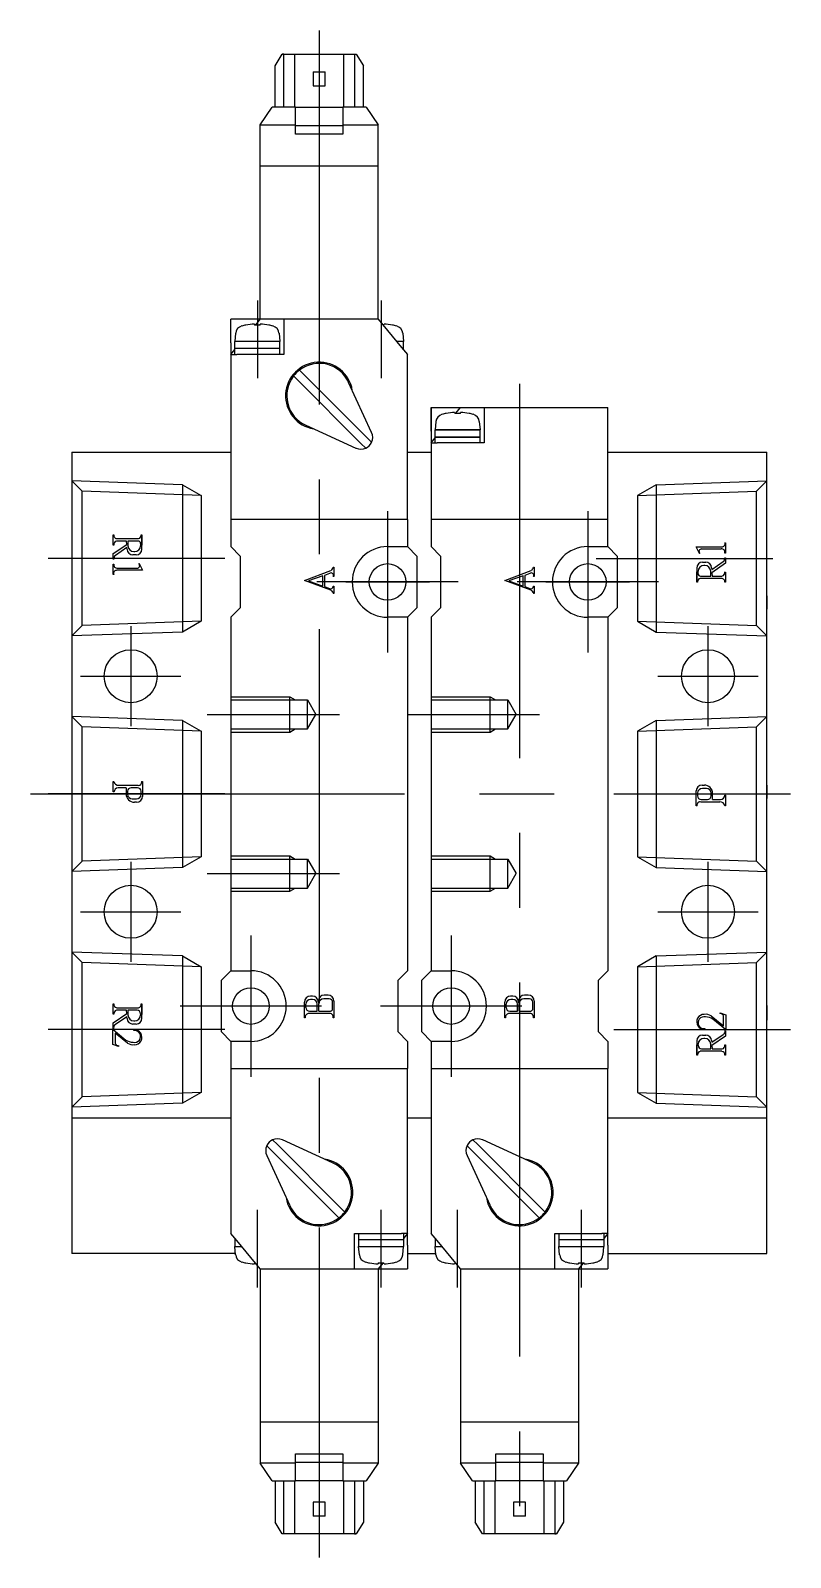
# Model space of a CAD drawing. Extents: x -256 to 61, y -314 to 36.
# Drawn here: x -3.5 to 61, y -93.8 to 35.8 of the extents above; entities that cross this region are included whole.
import ezdxf

# ---------------------------------------------------------------- set-up
doc = ezdxf.new("R2010")
doc.units = 0
doc.linetypes.add('CENTER', pattern=[50.8, 31.75, -6.35, 6.35, -6.35])
doc.linetypes.add('DASHED', pattern=[19.05, 12.7, -6.35])
doc.layers.get('0').update_dxf_attribs({"linetype": 'CONTINUOUS'})
doc.layers.add('CENTER', color=1, linetype='CENTER')

msp = doc.modelspace()

# ---------------------------------------------------------------- linework, layer by layer
at = {"color": 7, "linetype": 'CONTINUOUS'}
for p, q in [((17.25, 32.8), (17.85, 33.8)), ((18, 33.8), (17.85, 33.8)), ((17.85, 33.8), (24.15, 33.8)), ((18, 29.3), (18, 33.8)), ((18.9, 33.8), (18.9, 29.3)), ((23.1, 29.3), (23.1, 33.8)), ((24, 33.8), (24, 29.3)), ((24.15, 33.8), (24.75, 32.8)), ((17.25, 29.3), (17.25, 32.8)), ((24.75, 29.3), (24.75, 32.8)), ((20.5, 32.3), (20.5, 31.1)), ((20.5, 32.3), (21.5, 32.3)), ((21.5, 31.1), (21.5, 32.3)), ((20.5, 31.1), (21.5, 31.1)), ((16, 27.8), (17, 29.3)), ((19, 29.3), (17, 29.3)), ((19, 27.8), (19, 29.3)), ((19, 29.3), (23, 29.3)), ((25, 29.3), (23, 29.3)), ((23, 29.3), (23, 27.8)), ((25, 29.3), (26, 27.8)), ((16, 11.3), (16, 27.8)), ((16, 27.8), (19, 27.8)), ((19, 27), (19, 27.8)), ((23, 27.72), (19, 27.72)), ((23, 27.8), (26, 27.8)), ((23, 27.8), (23, 27)), ((26, 11.3), (26, 27.8)), ((23, 27), (19, 27)), ((26, 24.3), (16, 24.3)), ((13.5, 9.3), (13.5, 11.3)), ((26, 11.3), (13.5, 11.3)), ((14.77, 10.8), (14.78, 10.8)), ((15.5, 10.89), (15.5, 10.8)), ((16, 10.8), (15.5, 10.8)), ((15.58, 10.8), (15.75, 11)), ((15.75, 11), (16, 11.3)), ((16, 10.8), (16, 10.89)), ((16.72, 10.8), (16.73, 10.8)), ((18, 11.3), (18, 8.3)), ((26, 11.3), (28, 8.9)), ((26.42, 10.8), (26.5, 10.8)), ((26.5, 10.8), (26.5, 10.89)), ((27.22, 10.8), (27.23, 10.8)), ((13.5, 9.3), (13.5, 8.3)), ((13.91, 10.11), (13.85, 9.4)), ((17.65, 9.4), (13.85, 9.4)), ((13.85, 8.8), (13.85, 9.4)), ((17.59, 10.11), (17.65, 9.4)), ((17.65, 8.8), (17.65, 9.4)), ((28.15, 9.4), (27.58, 9.4)), ((28.09, 10.11), (28.15, 9.4)), ((28.15, 8.8), (28.15, 9.4)), ((13.5, 8.3), (13.85, 8.72)), ((13.5, 8.3), (13.5, -5.7)), ((13.5, 8.3), (14, 8.3)), ((17.65, 8.8), (13.85, 8.8)), ((13.85, 8.3), (13.85, 8.8)), ((18, 8.3), (14, 8.3)), ((17.65, 8.3), (17.65, 8.8)), ((28, 8.9), (28.5, 8.3)), ((28.15, 8.8), (28.08, 8.8)), ((28.15, 8.72), (28.15, 8.8)), ((28.5, -5.7), (28.5, 8.3)), ((19.18, 6.12), (18.82, 6.48)), ((19.68, 6.62), (19.32, 6.98)), ((19.68, 6.62), (25.04, 1.26)), ((20.5, 7.5), (20.5, 7.61)), ((21.5, 7.5), (21.5, 7.61)), ((24.54, 0.76), (19.18, 6.12)), ((25.45, 1.68), (23.5, 5.94)), ((30.5, 3.8), (30.5, -8)), ((30.5, 3.8), (45.5, 3.8)), ((30.5, 1.8), (30.5, 3.8)), ((30.5, 3.8), (33, 3.8)), ((30.91, 2.61), (30.85, 1.9)), ((31.77, 3.3), (31.78, 3.3)), ((32.5, 3.39), (32.5, 3.3)), ((32.58, 3.3), (32.75, 3.5)), ((32.75, 3.5), (33, 3.8)), ((33, 3.3), (33, 3.39)), ((33.72, 3.3), (33.73, 3.3)), ((34.59, 2.61), (34.65, 1.9)), ((35, 3.8), (35, 0.8)), ((45.5, -8), (45.5, 3.8)), ((19.86, 2.3), (24.12, 0.35)), ((30.5, 1.8), (30.5, 0.8)), ((30.85, 1.9), (34.65, 1.9)), ((30.85, 1.3), (30.85, 1.9)), ((34.65, 1.9), (30.85, 1.9)), ((30.85, 1.3), (34.65, 1.3)), ((30.85, 0.8), (30.85, 1.3)), ((34.65, 1.3), (30.85, 1.3)), ((34.65, 1.3), (34.65, 1.9)), ((34.65, 0.8), (34.65, 1.3)), ((0, 0), (13.5, 0)), ((0, 0), (0, -68)), ((24.95, 0.35), (24.54, 0.76)), ((25.45, 0.85), (25.04, 1.26)), ((28.5, 0), (30.5, 0)), ((30.5, 0.8), (30.85, 1.22)), ((30.5, 0.8), (31, 0.8)), ((35, 0.8), (31, 0.8)), ((45.5, 0), (59, 0)), ((59, -68), (59, 0)), ((13.5, -5.7), (13.5, -8)), ((28.5, -5.7), (13.5, -5.7)), ((28.5, -5.7), (28.5, -8)), ((45.5, -5.7), (30.5, -5.7)), ((45.5, -5.7), (30.5, -5.7)), ((3.5, -7), (3.57, -7)), ((3.5, -7.87), (3.5, -7)), ((4.65, -7.53), (3.81, -7.53)), ((3.88, -7.32), (5.67, -7.32)), ((4.67, -7.81), (4.65, -7.53)), ((5.64, -7.53), (4.77, -7.53)), ((4.77, -7.53), (4.77, -7.93)), ((5.84, -7.73), (5.84, -7.93)), ((5.89, -7), (5.96, -7)), ((5.96, -7), (5.96, -7.89)), ((5.96, -8.21), (5.96, -7)), ((55.43, -7.67), (55.5, -7.67)), ((55.5, -7.67), (55.5, -8.55)), ((3.5, -8.6), (4.67, -7.81)), ((3.57, -7.87), (3.5, -7.87)), ((3.5, -9.07), (3.5, -8.6)), ((3.57, -9.07), (3.5, -9.07)), ((4.68, -8.09), (3.7, -8.75)), ((4.69, -8.23), (4.68, -8.09)), ((5.46, -8.71), (5.19, -8.71)), ((5.27, -8.43), (5.34, -8.43)), ((13.5, -8), (14.3, -8.8)), ((14.3, -8.8), (14.3, -13.2)), ((26.8, -8), (28.5, -8)), ((28.5, -8), (29.3, -8.8)), ((29.3, -8.8), (29.3, -13.2)), ((30.5, -8), (31.3, -8.8)), ((31.3, -8.8), (31.3, -13.2)), ((43.8, -8), (45.5, -8)), ((45.5, -8), (46.3, -8.8)), ((46.3, -8.8), (46.3, -13.2)), ((53, -8.02), (55.18, -8.02)), ((53.27, -8.58), (53, -8.02)), ((53.32, -8.58), (53.26, -8.34)), ((53.32, -8.58), (53.27, -8.58)), ((55.11, -8.21), (53.45, -8.21)), ((55.5, -8.55), (55.43, -8.55)), ((55.43, -8.96), (55.5, -8.96)), ((55.5, -8.96), (55.5, -9.42)), ((3.5, -9.48), (3.57, -9.48)), ((3.5, -10.36), (3.5, -9.48)), ((3.57, -10.36), (3.5, -10.36)), ((6, -10.01), (3.82, -10.01)), ((3.89, -9.82), (5.55, -9.82)), ((5.68, -9.44), (5.73, -9.44)), ((5.68, -9.44), (5.74, -9.69)), ((5.73, -9.44), (6, -10.01)), ((19.75, -10.87), (22, -10.03)), ((21.88, -10.29), (21.45, -10.45)), ((22.18, -9.75), (22.25, -9.75)), ((22.25, -9.75), (22.25, -10.54)), ((36.75, -10.87), (39, -10.03)), ((38.88, -10.29), (38.45, -10.45)), ((39.18, -9.75), (39.25, -9.75)), ((39.25, -9.75), (39.25, -10.54)), ((53.04, -9.82), (53.04, -11.03)), ((53.04, -11.03), (53.04, -10.14)), ((53.16, -10.3), (53.16, -10.1)), ((53.54, -9.32), (53.81, -9.32)), ((53.73, -9.6), (53.66, -9.6)), ((54.23, -10.5), (54.23, -10.1)), ((54.31, -9.8), (54.32, -9.94)), ((54.32, -9.94), (55.3, -9.28)), ((55.5, -9.42), (54.33, -10.22)), ((54.33, -10.22), (54.35, -10.5)), ((55.43, -10.16), (55.5, -10.16)), ((55.5, -10.16), (55.5, -11.03)), ((19.75, -10.89), (19.75, -10.87)), ((21.99, -11.71), (19.75, -10.89)), ((21.32, -10.49), (20.1, -10.91)), ((20.1, -10.91), (21.32, -11.36)), ((21.32, -11.36), (21.32, -10.49)), ((21.45, -10.45), (21.45, -11.39)), ((21.45, -11.39), (21.87, -11.55)), ((22.25, -10.54), (22.18, -10.54)), ((22.18, -11.36), (22.25, -11.36)), ((22.25, -11.36), (22.25, -11.97)), ((36.75, -10.89), (36.75, -10.87)), ((38.99, -11.71), (36.75, -10.89)), ((38.32, -10.49), (37.1, -10.91)), ((37.1, -10.91), (38.32, -11.36)), ((38.32, -11.36), (38.32, -10.49)), ((38.45, -10.45), (38.45, -11.39)), ((38.45, -11.39), (38.87, -11.55)), ((39.25, -10.54), (39.18, -10.54)), ((39.18, -11.36), (39.25, -11.36)), ((39.25, -11.36), (39.25, -11.97)), ((53.11, -11.03), (53.04, -11.03)), ((55.12, -10.71), (53.33, -10.71)), ((53.36, -10.5), (54.23, -10.5)), ((54.35, -10.5), (55.19, -10.5)), ((55.5, -11.03), (55.43, -11.03)), ((22.18, -11.94), (22.18, -11.97)), ((22.25, -11.97), (22.18, -11.97)), ((39.18, -11.94), (39.18, -11.97)), ((39.25, -11.97), (39.18, -11.97)), ((59, -12.18), (59, -13.12)), ((13.5, -14), (14.3, -13.2)), ((13.5, -14), (13.5, -44)), ((28.5, -14), (26.8, -14)), ((29.3, -13.2), (28.5, -14)), ((28.5, -14), (28.5, -44)), ((30.5, -14), (31.3, -13.2)), ((30.5, -14), (30.5, -44)), ((45.5, -14), (43.8, -14)), ((46.3, -13.2), (45.5, -14)), ((45.5, -14), (45.5, -44)), ((59, -13.12), (59, -13.27)), ((59, -13.27), (59, -13.32)), ((3.5, -27.94), (3.57, -27.94)), ((3.5, -28.83), (3.5, -27.94)), ((4.62, -28.47), (3.94, -28.47)), ((3.99, -28.26), (5.58, -28.26)), ((4.62, -28.47), (4.61, -28.98)), ((5.58, -28.47), (5.04, -28.47)), ((5.93, -27.94), (6, -27.94)), ((6, -27.94), (6, -29.2)), ((53.5, -28.24), (53.69, -28.24)), ((59, -28.26), (59, -29.2)), ((3.57, -28.83), (3.5, -28.83)), ((4.74, -28.77), (4.74, -29.02)), ((5.14, -29.42), (5.48, -29.42)), ((5.5, -29.7), (5.31, -29.7)), ((5.88, -29.02), (5.88, -28.77)), ((53, -30), (53, -28.74)), ((53.12, -28.92), (53.12, -29.16)), ((53.42, -29.46), (53.96, -29.46)), ((55.01, -29.68), (53.42, -29.68)), ((53.86, -28.52), (53.52, -28.52)), ((54.26, -29.16), (54.26, -28.92)), ((54.38, -29.46), (54.39, -28.95)), ((54.38, -29.46), (55.06, -29.46)), ((55.43, -29.11), (55.5, -29.11)), ((55.5, -29.11), (55.5, -30)), ((59, -29.2), (59, -29.35)), ((59, -29.35), (59, -29.39)), ((53.07, -30), (53, -30)), ((55.5, -30), (55.43, -30)), ((12.7, -44.8), (13.5, -44)), ((13.5, -44), (15.2, -44)), ((28.5, -44), (27.7, -44.8)), ((29.7, -44.8), (30.5, -44)), ((30.5, -44), (32.2, -44)), ((45.5, -44), (44.7, -44.8)), ((12.7, -49.2), (12.7, -44.8)), ((27.7, -49.2), (27.7, -44.8)), ((29.7, -49.2), (29.7, -44.8)), ((44.7, -49.2), (44.7, -44.8)), ((20.43, -46.16), (20.25, -46.16)), ((20.44, -46.43), (20.27, -46.43)), ((20.93, -46.57), (20.93, -46.72)), ((21.84, -46.38), (21.38, -46.38)), ((21.75, -46.07), (21.43, -46.07)), ((22.25, -46.57), (22.25, -48)), ((37.43, -46.16), (37.25, -46.16)), ((37.44, -46.43), (37.27, -46.43)), ((37.93, -46.57), (37.93, -46.72)), ((38.84, -46.38), (38.38, -46.38)), ((38.75, -46.07), (38.43, -46.07)), ((39.25, -46.57), (39.25, -48)), ((3.5, -46.82), (3.57, -46.82)), ((3.5, -47.69), (3.5, -46.82)), ((3.5, -48.43), (4.67, -47.63)), ((3.57, -47.69), (3.5, -47.69)), ((4.68, -47.91), (3.7, -48.57)), ((4.65, -47.35), (3.81, -47.35)), ((3.83, -47.14), (5.67, -47.14)), ((4.67, -47.63), (4.65, -47.35)), ((4.69, -48.05), (4.68, -47.91)), ((5.54, -47.35), (4.77, -47.35)), ((4.77, -47.35), (4.77, -47.75)), ((5.84, -47.65), (5.84, -47.75)), ((5.89, -46.82), (5.96, -46.82)), ((5.96, -46.82), (5.96, -47.71)), ((5.96, -48.03), (5.96, -46.82)), ((19.75, -48), (19.75, -46.66)), ((19.87, -47.13), (19.87, -46.83)), ((21.8, -47.64), (20.14, -47.64)), ((20.17, -47.43), (20.84, -47.43)), ((20.84, -47.43), (20.84, -46.83)), ((20.98, -47.43), (20.98, -46.78)), ((20.98, -47.43), (21.96, -47.43)), ((22.14, -47.21), (22.14, -46.68)), ((36.75, -48), (36.75, -46.66)), ((36.87, -47.13), (36.87, -46.83)), ((38.8, -47.64), (37.14, -47.64)), ((37.17, -47.43), (37.84, -47.43)), ((37.84, -47.43), (37.84, -46.83)), ((37.98, -47.43), (37.98, -46.78)), ((37.98, -47.43), (38.96, -47.43)), ((39.14, -47.21), (39.14, -46.68)), ((54.28, -47.83), (55.32, -48.69)), ((55.02, -47.56), (55.51, -47.73)), ((55.02, -47.62), (55.02, -47.56)), ((55.32, -48.69), (55.32, -47.95)), ((55.51, -47.73), (55.51, -48.98)), ((59, -46.94), (59, -47.46)), ((59, -47.03), (59, -47.91)), ((59, -47.46), (59, -48.2)), ((59, -47.91), (59, -48.09)), ((3.49, -49), (3.51, -49)), ((3.49, -50.26), (3.49, -49)), ((3.5, -48.89), (3.5, -48.43)), ((3.57, -48.89), (3.5, -48.89)), ((3.51, -49), (4.58, -49.88)), ((5.46, -48.53), (5.19, -48.53)), ((5.27, -48.25), (5.34, -48.25)), ((5.27, -49.08), (5.28, -49.01)), ((13.5, -50), (12.7, -49.2)), ((19.82, -48), (19.75, -48)), ((22.25, -48), (22.18, -48)), ((28.5, -50), (27.7, -49.2)), ((30.5, -50), (29.7, -49.2)), ((36.82, -48), (36.75, -48)), ((39.25, -48), (39.18, -48)), ((45.5, -50), (44.7, -49.2)), ((53.73, -48.91), (53.72, -48.97)), ((55.49, -48.98), (54.42, -48.1)), ((55.43, -49.1), (55.5, -49.1)), ((55.51, -48.98), (55.49, -48.98)), ((55.5, -49.1), (55.5, -49.56)), ((59, -48.09), (59, -48.18)), ((59, -48.18), (59, -48.2)), ((3.98, -50.43), (3.49, -50.26)), ((3.68, -49.29), (3.68, -50.04)), ((4.72, -50.15), (3.68, -49.29)), ((3.98, -50.36), (3.98, -50.43)), ((15.2, -50), (13.5, -50)), ((13.5, -50), (13.5, -52.3)), ((28.5, -50), (28.5, -52.3)), ((32.2, -50), (30.5, -50)), ((30.5, -50), (30.5, -52.3)), ((45.5, -50), (45.5, -52.3)), ((53.04, -49.96), (53.04, -51.17)), ((53.04, -51.17), (53.04, -50.28)), ((53.16, -50.33), (53.16, -50.24)), ((53.54, -49.46), (53.81, -49.46)), ((53.73, -49.74), (53.66, -49.74)), ((54.23, -50.63), (54.23, -50.24)), ((54.31, -49.93), (54.32, -50.07)), ((54.32, -50.07), (55.3, -49.41)), ((55.5, -49.56), (54.33, -50.35)), ((54.33, -50.35), (54.35, -50.63)), ((55.43, -50.3), (55.5, -50.3)), ((55.5, -50.3), (55.5, -51.17)), ((53.11, -51.17), (53.04, -51.17)), ((55.17, -50.84), (53.33, -50.84)), ((53.46, -50.63), (54.23, -50.63)), ((54.35, -50.63), (55.19, -50.63)), ((55.5, -51.17), (55.43, -51.17)), ((13.5, -52.3), (13.5, -66.3)), ((13.5, -52.3), (28.5, -52.3)), ((28.5, -66.3), (28.5, -52.3)), ((30.5, -52.3), (30.5, -66.3)), ((30.5, -52.3), (45.5, -52.3)), ((45.5, -66.3), (45.5, -52.3)), ((0, -56.5), (13.5, -56.5)), ((28.5, -56.5), (30.5, -56.5)), ((45.5, -56.5), (59, -56.5)), ((16.55, -58.85), (16.96, -59.26)), ((22.32, -64.62), (16.96, -59.26)), ((17.05, -58.35), (17.46, -58.76)), ((17.46, -58.76), (22.82, -64.12)), ((22.14, -60.3), (17.88, -58.35)), ((33.55, -58.85), (33.96, -59.26)), ((39.32, -64.62), (33.96, -59.26)), ((34.05, -58.35), (34.46, -58.76)), ((34.46, -58.76), (39.82, -64.12)), ((39.14, -60.3), (34.88, -58.35)), ((16.55, -59.68), (18.5, -63.94)), ((33.55, -59.68), (35.5, -63.94)), ((22.32, -64.62), (22.68, -64.98)), ((22.82, -64.12), (23.18, -64.48)), ((39.32, -64.62), (39.68, -64.98)), ((39.82, -64.12), (40.18, -64.48)), ((20.5, -65.5), (20.5, -65.61)), ((21.5, -65.5), (21.5, -65.61)), ((37.5, -65.5), (37.5, -65.61)), ((38.5, -65.5), (38.5, -65.61)), ((14, -66.9), (13.5, -66.3)), ((13.85, -66.72), (13.85, -66.8)), ((13.85, -66.8), (13.85, -67.4)), ((13.85, -66.8), (13.92, -66.8)), ((16, -69.3), (14, -66.9)), ((24, -66.3), (28, -66.3)), ((24, -69.3), (24, -66.3)), ((24.35, -66.3), (24.35, -66.8)), ((24.35, -66.8), (24.35, -67.4)), ((24.35, -66.8), (28.15, -66.8)), ((28.5, -66.3), (28, -66.3)), ((28.5, -66.3), (28.15, -66.72)), ((28.15, -66.3), (28.15, -66.8)), ((28.15, -66.8), (28.15, -67.4)), ((28.5, -67.3), (28.5, -66.3)), ((28.5, -67.3), (28.5, -69.3)), ((31, -66.9), (30.5, -66.3)), ((30.85, -66.72), (30.85, -66.8)), ((30.85, -66.8), (30.85, -67.4)), ((30.85, -66.8), (30.92, -66.8)), ((33, -69.3), (31, -66.9)), ((41, -66.3), (45, -66.3)), ((41, -69.3), (41, -66.3)), ((41.35, -66.3), (41.35, -66.8)), ((41.35, -66.8), (41.35, -67.4)), ((41.35, -66.8), (45.15, -66.8)), ((45.5, -66.3), (45, -66.3)), ((45.5, -66.3), (45.15, -66.72)), ((45.15, -66.3), (45.15, -66.8)), ((45.15, -66.8), (45.15, -67.4)), ((45.5, -67.3), (45.5, -66.3)), ((45.5, -67.3), (45.5, -69.3)), ((13.9, -68), (0, -68)), ((13.91, -68.11), (13.85, -67.4)), ((13.85, -67.4), (14.42, -67.4)), ((24.41, -68.11), (24.35, -67.4)), ((24.35, -67.4), (28.15, -67.4)), ((28.09, -68.11), (28.15, -67.4)), ((28.5, -68), (30.9, -68)), ((30.91, -68.11), (30.85, -67.4)), ((30.85, -67.4), (31.42, -67.4)), ((41.41, -68.11), (41.35, -67.4)), ((41.35, -67.4), (45.15, -67.4)), ((45.09, -68.11), (45.15, -67.4)), ((45.5, -68), (59, -68)), ((14.78, -68.8), (14.77, -68.8)), ((15.5, -68.8), (15.5, -68.89)), ((15.58, -68.8), (15.5, -68.8)), ((16, -69.3), (28.5, -69.3)), ((16, -69.3), (16, -85.8)), ((25.28, -68.8), (25.27, -68.8)), ((26, -68.8), (26, -68.89)), ((26, -68.8), (26.5, -68.8)), ((26.25, -69), (26, -69.3)), ((26, -69.3), (26, -85.8)), ((26.42, -68.8), (26.25, -69)), ((26.5, -68.89), (26.5, -68.8)), ((27.23, -68.8), (27.22, -68.8)), ((31.78, -68.8), (31.77, -68.8)), ((32.5, -68.8), (32.5, -68.89)), ((32.58, -68.8), (32.5, -68.8)), ((33, -69.3), (45.5, -69.3)), ((33, -69.3), (33, -85.8)), ((42.28, -68.8), (42.27, -68.8)), ((43, -68.8), (43, -68.89)), ((43, -68.8), (43.5, -68.8)), ((43.25, -69), (43, -69.3)), ((43, -69.3), (43, -85.8)), ((43.42, -68.8), (43.25, -69)), ((43.5, -68.89), (43.5, -68.8)), ((44.23, -68.8), (44.22, -68.8)), ((16, -82.3), (26, -82.3)), ((33, -82.3), (43, -82.3)), ((19, -85.8), (19, -85)), ((19, -85), (23, -85)), ((23, -85), (23, -85.8)), ((36, -85.8), (36, -85)), ((36, -85), (40, -85)), ((40, -85), (40, -85.8)), ((17, -87.3), (16, -85.8)), ((19, -85.8), (16, -85.8)), ((19, -85.72), (23, -85.72)), ((19, -87.3), (19, -85.8)), ((26, -85.8), (23, -85.8)), ((23, -85.8), (23, -87.3)), ((26, -85.8), (25, -87.3)), ((34, -87.3), (33, -85.8)), ((36, -85.8), (33, -85.8)), ((36, -85.72), (40, -85.72)), ((36, -87.3), (36, -85.8)), ((43, -85.8), (40, -85.8)), ((40, -85.8), (40, -87.3)), ((43, -85.8), (42, -87.3)), ((17, -87.3), (19, -87.3)), ((17.25, -87.3), (17.25, -90.8)), ((18, -91.8), (18, -87.3)), ((18.9, -87.3), (18.9, -91.8)), ((23, -87.3), (19, -87.3)), ((23, -87.3), (25, -87.3)), ((23.1, -91.8), (23.1, -87.3)), ((24, -87.3), (24, -91.8)), ((24.75, -87.3), (24.75, -90.8)), ((34, -87.3), (36, -87.3)), ((34.25, -87.3), (34.25, -90.8)), ((35, -91.8), (35, -87.3)), ((35.9, -87.3), (35.9, -91.8)), ((40, -87.3), (36, -87.3)), ((40, -87.3), (42, -87.3)), ((40.1, -91.8), (40.1, -87.3)), ((41, -87.3), (41, -91.8)), ((41.75, -87.3), (41.75, -90.8)), ((20.5, -89.1), (20.5, -90.3)), ((21.5, -89.1), (20.5, -89.1)), ((21.5, -90.3), (21.5, -89.1)), ((37.5, -89.1), (37.5, -90.3)), ((38.5, -89.1), (37.5, -89.1)), ((38.5, -90.3), (38.5, -89.1)), ((21.5, -90.3), (20.5, -90.3)), ((38.5, -90.3), (37.5, -90.3)), ((17.85, -91.8), (17.25, -90.8)), ((24.15, -91.8), (17.85, -91.8)), ((24, -91.8), (24.15, -91.8)), ((24.75, -90.8), (24.15, -91.8)), ((34.85, -91.8), (34.25, -90.8)), ((41.15, -91.8), (34.85, -91.8)), ((41, -91.8), (41.15, -91.8)), ((41.75, -90.8), (41.15, -91.8))]:
    msp.add_line(p, q, dxfattribs=at)
at = {"color": 3, "linetype": 'DASHED'}
for p, q in [((9.4, -2.75), (0, -2.42)), ((0.89, -3.31), (0, -2.42)), ((49.6, -2.75), (59, -2.42)), ((58.11, -3.31), (59, -2.42)), ((10.98, -3.66), (0.89, -3.31)), ((0.89, -14.69), (0.89, -3.31)), ((9.4, -2.75), (10.98, -3.66)), ((9.4, -2.75), (9.4, -15.25)), ((10.98, -3.66), (10.98, -14.34)), ((49.6, -2.75), (48.02, -3.66)), ((48.02, -3.66), (58.11, -3.31)), ((48.02, -3.66), (48.02, -14.34)), ((49.6, -2.75), (49.6, -15.25)), ((58.11, -14.69), (58.11, -3.31)), ((0.89, -14.69), (0, -15.58)), ((9.4, -15.25), (0, -15.58)), ((10.98, -14.34), (0.89, -14.69)), ((10.98, -14.34), (9.4, -15.25)), ((48.02, -14.34), (49.6, -15.25)), ((48.02, -14.34), (58.11, -14.69)), ((49.6, -15.25), (59, -15.58)), ((58.11, -14.69), (59, -15.58)), ((13.5, -20.75), (18.5, -20.75)), ((13.5, -21.02), (20, -21.02)), ((18.5, -20.75), (18.97, -21.02)), ((18.5, -23.75), (18.5, -20.75)), ((20, -23.48), (20, -21.02)), ((20, -21.02), (20.71, -22.25)), ((30.5, -20.75), (35.5, -20.75)), ((30.5, -21.02), (37, -21.02)), ((35.5, -20.75), (35.97, -21.02)), ((35.5, -23.75), (35.5, -20.75)), ((37, -23.48), (37, -21.02)), ((37, -21.02), (37.71, -22.25)), ((9.4, -22.75), (0, -22.42)), ((0.89, -23.31), (0, -22.42)), ((10.98, -23.66), (0.89, -23.31)), ((0.89, -34.69), (0.89, -23.31)), ((9.4, -22.75), (10.98, -23.66)), ((9.4, -22.75), (9.4, -35.25)), ((20, -23.48), (20.71, -22.25)), ((37, -23.48), (37.71, -22.25)), ((49.6, -22.75), (48.02, -23.66)), ((48.02, -23.66), (58.11, -23.31)), ((49.6, -22.75), (59, -22.42)), ((49.6, -22.75), (49.6, -35.25)), ((58.11, -23.31), (59, -22.42)), ((58.11, -34.69), (58.11, -23.31)), ((10.98, -23.66), (10.98, -34.34)), ((13.5, -23.48), (20, -23.48)), ((13.5, -23.75), (18.5, -23.75)), ((18.5, -23.75), (18.97, -23.48)), ((30.5, -23.48), (37, -23.48)), ((30.5, -23.75), (35.5, -23.75)), ((35.5, -23.75), (35.97, -23.48)), ((48.02, -23.66), (48.02, -34.34)), ((0.89, -34.69), (0, -35.58)), ((10.98, -34.34), (0.89, -34.69)), ((10.98, -34.34), (9.4, -35.25)), ((13.5, -34.25), (18.5, -34.25)), ((13.5, -34.52), (20, -34.52)), ((18.5, -34.25), (18.97, -34.52)), ((18.5, -37.25), (18.5, -34.25)), ((20, -36.98), (20, -34.52)), ((20, -34.52), (20.71, -35.75)), ((30.5, -34.25), (35.5, -34.25)), ((30.5, -34.52), (37, -34.52)), ((35.5, -34.25), (35.97, -34.52)), ((35.5, -37.25), (35.5, -34.25)), ((37, -36.98), (37, -34.52)), ((37, -34.52), (37.71, -35.75)), ((48.02, -34.34), (49.6, -35.25)), ((48.02, -34.34), (58.11, -34.69)), ((58.11, -34.69), (59, -35.58)), ((9.4, -35.25), (0, -35.58)), ((20, -36.98), (20.71, -35.75)), ((37, -36.98), (37.71, -35.75)), ((49.6, -35.25), (59, -35.58)), ((13.5, -36.98), (20, -36.98)), ((13.5, -37.25), (18.5, -37.25)), ((18.5, -37.25), (18.97, -36.98)), ((30.5, -36.98), (37, -36.98)), ((30.5, -37.25), (35.5, -37.25)), ((35.5, -37.25), (35.97, -36.98)), ((9.4, -42.75), (0, -42.42)), ((0.89, -43.31), (0, -42.42)), ((9.4, -42.75), (10.98, -43.66)), ((9.4, -42.75), (9.4, -55.25)), ((49.6, -42.75), (48.02, -43.66)), ((49.6, -42.75), (59, -42.42)), ((49.6, -42.75), (49.6, -55.25)), ((58.11, -43.31), (59, -42.42)), ((10.98, -43.66), (0.89, -43.31)), ((0.89, -54.69), (0.89, -43.31)), ((10.98, -43.66), (10.98, -54.34)), ((48.02, -43.66), (58.11, -43.31)), ((48.02, -43.66), (48.02, -54.34)), ((58.11, -54.69), (58.11, -43.31)), ((10.98, -54.34), (0.89, -54.69)), ((10.98, -54.34), (9.4, -55.25)), ((48.02, -54.34), (49.6, -55.25)), ((48.02, -54.34), (58.11, -54.69)), ((0.89, -54.69), (0, -55.58)), ((9.4, -55.25), (0, -55.58)), ((49.6, -55.25), (59, -55.58)), ((58.11, -54.69), (59, -55.58))]:
    msp.add_line(p, q, dxfattribs=at)
at = {"color": 7, "linetype": 'CONTINUOUS'}
msp.add_polyline3d([(33, 3.3, 0), (33, 3.3, 0), (32.99, 3.3, 0), (32.99, 3.3, 0), (32.99, 3.3, 0), (32.98, 3.3, 0), (32.98, 3.3, 0), (32.98, 3.3, 0), (32.97, 3.3, 0), (32.97, 3.3, 0), (32.96, 3.3, 0), (32.96, 3.3, 0), (32.96, 3.3, 0), (32.95, 3.3, 0), (32.95, 3.3, 0), (32.94, 3.3, 0), (32.94, 3.3, 0), (32.94, 3.3, 0), (32.93, 3.3, 0), (32.93, 3.3, 0), (32.92, 3.3, 0), (32.92, 3.3, 0), (32.92, 3.3, 0), (32.91, 3.3, 0), (32.91, 3.3, 0), (32.9, 3.3, 0), (32.9, 3.3, 0), (32.9, 3.3, 0), (32.89, 3.3, 0), (32.89, 3.3, 0), (32.88, 3.3, 0), (32.88, 3.3, 0), (32.88, 3.3, 0), (32.87, 3.3, 0), (32.87, 3.3, 0), (32.86, 3.3, 0), (32.86, 3.3, 0), (32.86, 3.3, 0), (32.85, 3.3, 0), (32.85, 3.3, 0), (32.84, 3.3, 0), (32.84, 3.3, 0), (32.84, 3.3, 0), (32.83, 3.3, 0), (32.83, 3.3, 0), (32.83, 3.3, 0), (32.82, 3.3, 0), (32.82, 3.3, 0), (32.81, 3.3, 0), (32.81, 3.3, 0), (32.81, 3.3, 0), (32.8, 3.3, 0), (32.8, 3.3, 0), (32.79, 3.3, 0), (32.79, 3.3, 0), (32.79, 3.3, 0), (32.78, 3.3, 0), (32.78, 3.3, 0), (32.77, 3.3, 0), (32.77, 3.3, 0), (32.77, 3.3, 0), (32.76, 3.3, 0), (32.76, 3.3, 0), (32.75, 3.3, 0), (32.75, 3.3, 0), (32.75, 3.3, 0), (32.74, 3.3, 0), (32.74, 3.3, 0), (32.73, 3.3, 0), (32.73, 3.3, 0), (32.73, 3.3, 0), (32.72, 3.3, 0), (32.72, 3.3, 0), (32.71, 3.3, 0), (32.71, 3.3, 0), (32.71, 3.3, 0), (32.7, 3.3, 0), (32.7, 3.3, 0), (32.69, 3.3, 0), (32.69, 3.3, 0), (32.69, 3.3, 0), (32.68, 3.3, 0), (32.68, 3.3, 0), (32.68, 3.3, 0), (32.67, 3.3, 0), (32.67, 3.3, 0), (32.66, 3.3, 0), (32.66, 3.3, 0), (32.66, 3.3, 0), (32.65, 3.3, 0), (32.65, 3.3, 0), (32.64, 3.3, 0), (32.64, 3.3, 0), (32.64, 3.3, 0), (32.63, 3.3, 0), (32.63, 3.3, 0), (32.62, 3.3, 0), (32.62, 3.3, 0), (32.62, 3.3, 0), (32.61, 3.3, 0), (32.61, 3.3, 0), (32.6, 3.3, 0), (32.6, 3.3, 0), (32.6, 3.3, 0), (32.59, 3.3, 0), (32.59, 3.3, 0), (32.58, 3.3, 0), (32.58, 3.3, 0), (32.58, 3.3, 0), (32.57, 3.3, 0), (32.57, 3.3, 0), (32.56, 3.3, 0), (32.56, 3.3, 0), (32.56, 3.3, 0), (32.55, 3.3, 0), (32.55, 3.3, 0), (32.54, 3.3, 0), (32.54, 3.3, 0), (32.54, 3.3, 0), (32.53, 3.3, 0), (32.53, 3.3, 0), (32.53, 3.3, 0), (32.52, 3.3, 0), (32.52, 3.3, 0), (32.51, 3.3, 0), (32.51, 3.3, 0), (32.51, 3.3, 0), (32.5, 3.3, 0), (32.5, 3.3, 0)], dxfattribs=at)
for centre, radius in [((26.8, -11), 1.55), ((43.8, -11), 1.55), ((5, -19), 2.25), ((54, -19), 2.25), ((5, -39), 2.25), ((54, -39), 2.25), ((15.2, -47), 1.55), ((32.2, -47), 1.55)]:
    msp.add_circle(centre, radius, dxfattribs=at)
for centre, radius, start, end in [((14.61, 10.05), 0.7, 105.3851, 175), ((15.75, 5.9), 5, 101.262, 105.3851), ((15.75, 5.9), 4.99, 92.8984, 101.2219), ((15.75, 5.9), 4.99, 78.7781, 87.1016), ((15.75, 5.9), 5, 74.6149, 78.738), ((16.89, 10.05), 0.7, 5, 74.6149), ((26.25, 5.9), 4.99, 78.7781, 87.1016), ((26.25, 5.9), 5, 74.6149, 78.738), ((27.39, 10.05), 0.7, 5, 74.6149), ((21, 4.8), 2.85, 9.2899, 260.7101), ((21, 4.8), 2.75, 142.312, 245.4873), ((21, 4.8), 2.75, 127.688, 142.312), ((21, 4.8), 2.75, 24.5127, 127.688), ((31.61, 2.55), 0.7, 105.3851, 175), ((32.75, -1.6), 5, 101.262, 105.3851), ((32.75, -1.6), 4.99, 92.8984, 101.2219), ((32.75, -1.6), 4.99, 78.7781, 87.1016), ((32.75, -1.6), 5, 74.6149, 78.738), ((33.89, 2.55), 0.7, 5, 74.6149), ((24.54, 1.26), 1, 335.4873, 24.5127), ((24.54, 1.26), 1, 245.4873, 294.5127), ((24.54, 1.26), 1, 294.5127, 335.4873), ((3.85, -7.03), 0.289, 173.4865, 274.7379), ((3.86, -7.83), 0.299, 100.7577, 188.423), ((5.64, -7.73), 0.2, 0, 90), ((5.6, -7.04), 0.291, 283.4466, 7.4683), ((55.19, -7.76), 0.257, 266.271, 20.6976), ((3.89, -9.02), 0.324, 125.1023, 188.7951), ((5.19, -8.21), 0.5, 182.7263, 270), ((5.27, -7.93), 0.5, 180, 270), ((5.34, -7.93), 0.5, 270, 0), ((5.46, -8.21), 0.5, 270, 0), ((26.8, -11), 3, 90, 270), ((43.8, -11), 3, 90, 270), ((53.44, -8.39), 0.186, 86.7303, 164.7245), ((55.16, -8.48), 0.28, 345.9039, 100.0669), ((55.11, -9.01), 0.324, 305.1023, 8.7951), ((3.81, -10.27), 0.257, 86.271, 200.6976), ((3.84, -9.55), 0.28, 165.9039, 280.0669), ((5.56, -9.64), 0.186, 266.7303, 344.7245), ((22.01, -10.44), 0.2, 330.8036, 131.4854), ((21.67, -9.61), 0.533, 309.0811, 345.282), ((39.01, -10.44), 0.2, 330.8036, 131.4854), ((38.67, -9.61), 0.533, 309.0811, 345.282), ((53.54, -9.82), 0.5, 90, 180), ((53.66, -10.1), 0.5, 90, 180), ((53.36, -10.3), 0.2, 180, 270), ((53.73, -10.1), 0.5, 0, 90), ((53.81, -9.82), 0.5, 2.7263, 90), ((55.14, -10.2), 0.299, 280.7577, 8.423), ((21.97, -11.36), 0.218, 243.7581, 359.5928), ((38.97, -11.36), 0.218, 243.7581, 359.5928), ((53.4, -10.99), 0.291, 103.4466, 187.4683), ((55.15, -11), 0.289, 353.4865, 94.7379), ((21.88, -11.99), 0.3, 10.8916, 69.7993), ((38.88, -11.99), 0.3, 10.8916, 69.7993), ((3.98, -27.84), 0.424, 193.8504, 271.6799), ((3.98, -28.89), 0.414, 94.5785, 172.2392), ((5.04, -28.77), 0.3, 90, 180), ((5.66, -27.99), 0.281, 254.1421, 10.6789), ((5.58, -28.77), 0.3, 360, 90), ((53.5, -28.74), 0.5, 90, 180), ((53.69, -28.94), 0.7, 358.888, 90), ((5.31, -29), 0.7, 178.888, 270), ((5.14, -29.02), 0.4, 180, 270), ((5.48, -29.02), 0.4, 270, 0), ((5.5, -29.2), 0.5, 270, 0), ((53.34, -29.95), 0.281, 74.1421, 190.6789), ((53.52, -28.92), 0.4, 90, 180), ((53.42, -29.16), 0.3, 180, 270), ((53.86, -28.92), 0.4, 0, 90), ((53.96, -29.16), 0.3, 270, 0), ((55.02, -30.1), 0.424, 13.8504, 91.6799), ((55.02, -29.05), 0.414, 274.5785, 352.2392), ((15.2, -47), 3, 270, 90), ((32.2, -47), 3, 270, 90), ((20.25, -46.66), 0.5, 90, 180), ((20.27, -46.83), 0.4, 90, 180), ((20.43, -46.66), 0.5, 0, 90), ((20.44, -46.83), 0.4, 0.507, 90), ((21.43, -46.57), 0.5, 90, 180), ((21.38, -46.78), 0.4, 90, 180), ((21.75, -46.57), 0.5, 0, 90), ((21.84, -46.68), 0.3, 0, 90), ((37.25, -46.66), 0.5, 90, 180), ((37.27, -46.83), 0.4, 90, 180), ((37.43, -46.66), 0.5, 0, 90), ((37.44, -46.83), 0.4, 0.507, 90), ((38.43, -46.57), 0.5, 90, 180), ((38.38, -46.78), 0.4, 90, 180), ((38.75, -46.57), 0.5, 0, 90), ((38.84, -46.68), 0.3, 0, 90), ((3.85, -46.85), 0.289, 173.4525, 265.8546), ((3.86, -47.65), 0.299, 100.9305, 188.3936), ((5.27, -47.75), 0.5, 180, 270), ((5.34, -47.75), 0.5, 270, 0), ((5.54, -47.65), 0.3, 0, 90), ((5.6, -46.86), 0.291, 283.4466, 7.4683), ((20.12, -47.95), 0.311, 86.4208, 189.7825), ((20.17, -47.13), 0.3, 180, 270), ((21.88, -47.94), 0.311, 348.4413, 104.1745), ((21.94, -47.23), 0.195, 274.039, 6.0231), ((37.12, -47.95), 0.311, 86.4208, 189.7825), ((37.17, -47.13), 0.3, 180, 270), ((38.88, -47.94), 0.311, 348.4413, 104.1745), ((38.94, -47.23), 0.195, 274.039, 6.0231), ((53.68, -48.34), 0.634, 90, 274.1928), ((53.66, -48.41), 0.506, 74.799, 277.8802), ((53.79, -48.66), 0.962, 59.5707, 96.6535), ((53.72, -49.3), 1.38, 59.7423, 86.9824), ((55.03, -47.92), 0.291, 353.7269, 92.6172), ((3.83, -48.81), 0.276, 118.6728, 195.2246), ((5.19, -48.03), 0.5, 182.7263, 270), ((5.34, -49.58), 0.506, 254.799, 97.8802), ((5.32, -49.65), 0.634, 270, 94.1928), ((5.46, -48.03), 0.5, 270, 0), ((55.17, -49.17), 0.276, 298.6728, 15.2246), ((3.97, -50.07), 0.291, 173.7269, 272.6172), ((5.28, -48.69), 1.38, 239.7423, 266.9824), ((5.21, -49.32), 0.962, 239.5707, 276.6535), ((53.54, -49.96), 0.5, 90, 180), ((53.66, -50.24), 0.5, 90, 180), ((53.46, -50.33), 0.3, 180, 270), ((53.73, -50.24), 0.5, 0, 90), ((53.81, -49.96), 0.5, 2.7263, 90), ((55.14, -50.34), 0.299, 280.9305, 8.3936), ((53.4, -51.13), 0.291, 103.4466, 187.4683), ((55.15, -51.13), 0.289, 353.4525, 85.8546), ((17.46, -59.26), 1, 65.4873, 114.5127), ((34.46, -59.26), 1, 65.4873, 114.5127), ((17.46, -59.26), 1, 155.4873, 204.5127), ((17.46, -59.26), 1, 114.5127, 155.4873), ((34.46, -59.26), 1, 155.4873, 204.5127), ((34.46, -59.26), 1, 114.5127, 155.4873), ((21, -62.8), 2.85, 189.2899, 80.7101), ((21, -62.8), 2.75, 322.312, 65.4873), ((38, -62.8), 2.85, 189.2899, 80.7101), ((38, -62.8), 2.75, 322.312, 65.4873), ((21, -62.8), 2.75, 204.5127, 307.688), ((21, -62.8), 2.75, 307.688, 322.312), ((38, -62.8), 2.75, 204.5127, 307.688), ((38, -62.8), 2.75, 307.688, 322.312), ((14.61, -68.05), 0.7, 185, 254.6149), ((25.11, -68.05), 0.7, 185, 254.6149), ((27.39, -68.05), 0.7, 285.3851, 355), ((31.61, -68.05), 0.7, 185, 254.6149), ((42.11, -68.05), 0.7, 185, 254.6149), ((44.39, -68.05), 0.7, 285.3851, 355), ((15.75, -63.9), 5, 254.6149, 258.738), ((15.75, -63.9), 4.99, 258.7781, 267.1016), ((26.25, -63.9), 5, 254.6149, 258.738), ((26.25, -63.9), 4.99, 258.7781, 267.1016), ((26.25, -63.9), 4.99, 272.8984, 281.2219), ((26.25, -63.9), 5, 281.262, 285.3851), ((32.75, -63.9), 5, 254.6149, 258.738), ((32.75, -63.9), 4.99, 258.7781, 267.1016), ((43.25, -63.9), 5, 254.6149, 258.738), ((43.25, -63.9), 4.99, 258.7781, 267.1016), ((43.25, -63.9), 4.99, 272.8984, 281.2219), ((43.25, -63.9), 5, 281.262, 285.3851)]:
    msp.add_arc(centre, radius, start, end, dxfattribs=at)
at = {"layer": 'CENTER', "color": 1, "linetype": 'CENTER'}
for p, q in [((21, 35.8), (21, -93.8)), ((15.75, 12.89), (15.75, 6.3)), ((26.25, 12.89), (26.25, 6.3)), ((38, 5.8), (38, -93.8)), ((26.8, -5), (26.8, -17)), ((43.8, -5), (43.8, -17)), ((12.98, -9), (-2, -9)), ((44.52, -9), (59.5, -9)), ((32.8, -11), (20.8, -11)), ((23.25, -11), (30.35, -11)), ((49.8, -11), (37.8, -11)), ((40.25, -11), (47.35, -11)), ((5, -14.75), (5, -23.25)), ((54, -14.75), (54, -23.25)), ((0.75, -19), (9.25, -19)), ((49.75, -19), (58.25, -19)), ((11.5, -22.25), (22.71, -22.25)), ((28.5, -22.25), (39.71, -22.25)), ((-3.5, -29), (44, -29)), ((12.98, -29), (-2, -29)), ((46.02, -29), (61, -29)), ((5, -34.75), (5, -43.25)), ((54, -34.75), (54, -43.25)), ((11.5, -35.75), (22.71, -35.75)), ((0.75, -39), (9.25, -39)), ((49.75, -39), (58.25, -39)), ((15.2, -41), (15.2, -53)), ((32.2, -41), (32.2, -53)), ((21.2, -47), (9.2, -47)), ((38.2, -47), (26.2, -47)), ((12.98, -49), (-2, -49)), ((46.02, -49), (61, -49)), ((15.75, -70.89), (15.75, -64.3)), ((26.25, -70.89), (26.25, -64.3)), ((32.75, -70.89), (32.75, -64.3)), ((43.25, -70.89), (43.25, -64.3))]:
    msp.add_line(p, q, dxfattribs=at)

doc.saveas('drawing.dxf')
